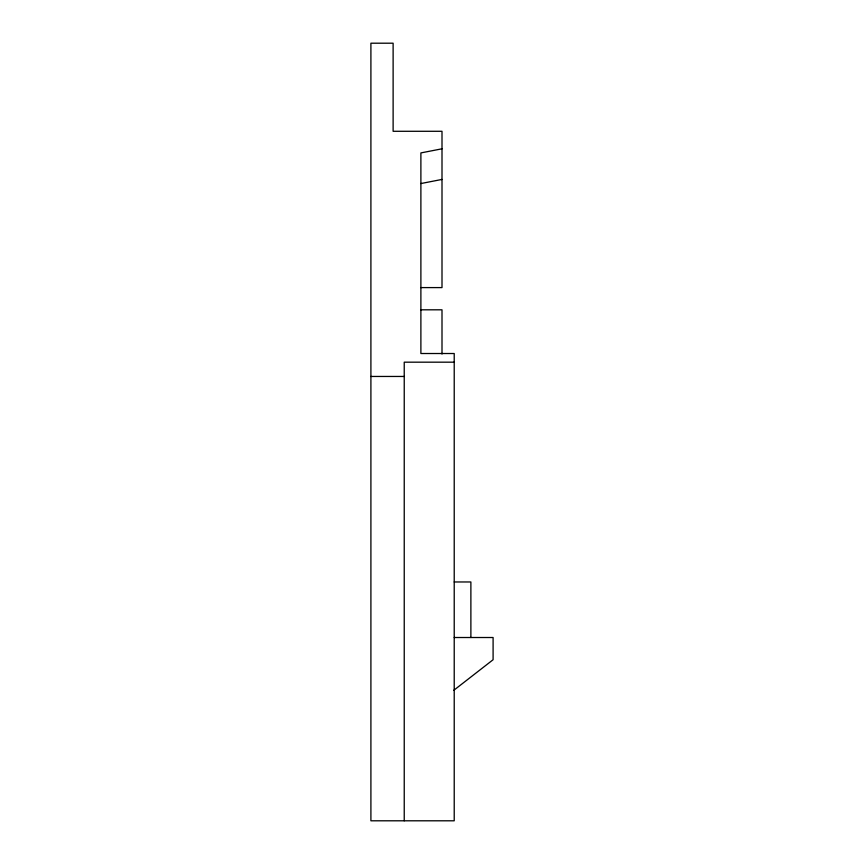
<?xml version="1.0" encoding="UTF-8"?>
<svg xmlns="http://www.w3.org/2000/svg" width="864" height="864" viewBox="0 0 864 864"><rect width="100%" height="100%" fill="white"/><g stroke="black" fill="none" stroke-linecap="round" stroke-linejoin="round"><path stroke-width="1.3" d="M453.74 690.336L493.096 659.729L493.096 637.513L454.216 637.513M442.001 148.802L420.887 152.917L420.887 353.516L454.216 353.516L454.216 820.8L370.904 820.8L370.904 43.2L393.12 43.2L393.12 131.285L442.001 131.285L442.001 287.593L420.844 287.593M420.887 183.546L442.001 179.431M420.844 309.809L442.001 309.809L442.001 354.046M454.216 362.178L404.233 362.178L404.233 820.8M370.904 376.456L404.233 376.456M454.216 581.969L470.88 581.969L470.88 637.513"/></g></svg>
